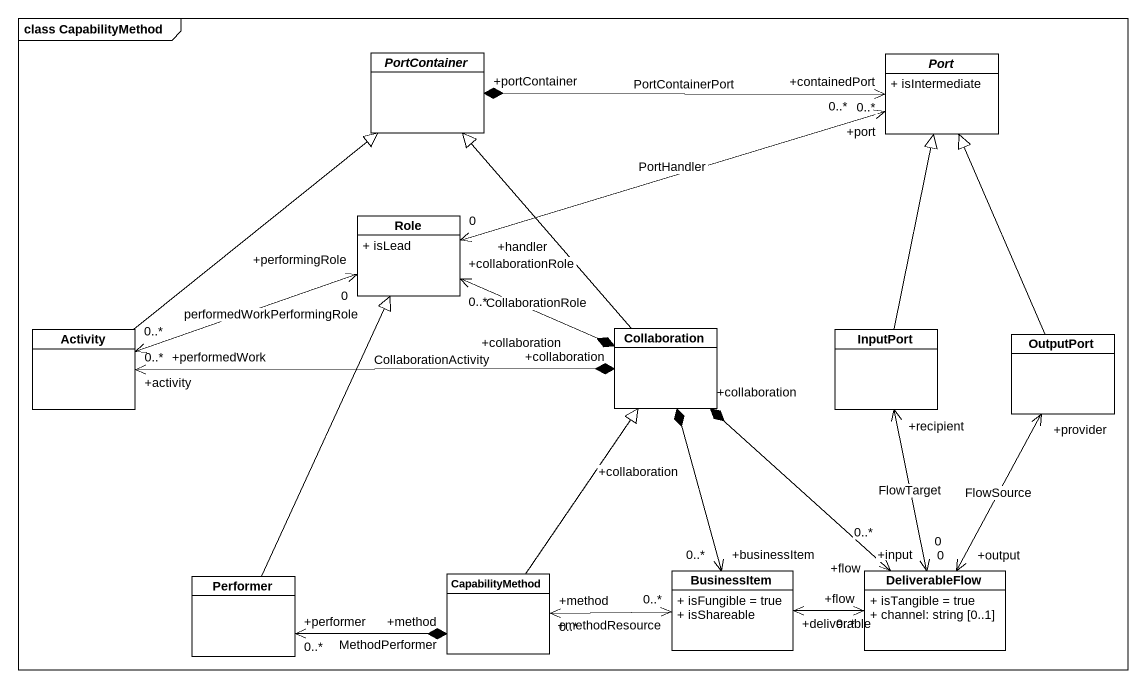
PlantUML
@startuml
mainframe class CapabilityMethod
hide circle
hide empty members
skinparam classAttributeIconSize 0
abstract class PortContainer
abstract class "Port" as Port_ {
  + isIntermediate
}
class Role {
  + isLead
}
class Activity
class Collaboration
class InputPort
class OutputPort
class Performer
class CapabilityMethod
class BusinessItem {
  + isFungible = true
  + isShareable
}
class DeliverableFlow {
  + isTangible = true
  + channel: string [0..1]
}
PortContainer "+portContainer" *-right-> "+containedPort\n0..*" Port_ : PortContainerPort
Role "+handler\n0" <-right-> "+port\n0..*" Port_ : PortHandler
Role "+performingRole\n0" <-left-> "+performedWork\n0..*" Activity : performedWorkPerformingRole
Activity -up-|> PortContainer
Collaboration -up-|> PortContainer
Collaboration "+collaboration" *-left-> "+collaborationRole\n0..*" Role : CollaborationRole
Collaboration "+collaboration" *-left-> "+activity\n0..*" Activity : CollaborationActivity
Collaboration "+collaboration" *--> "+businessItem\n0..*" BusinessItem
Collaboration "+collaboration" *--> "+flow\n0..*" DeliverableFlow
InputPort -up-|> Port_
OutputPort -up-|> Port_
Performer -up-|> Role
CapabilityMethod -up-|> Collaboration
CapabilityMethod "+method" *-left-> "+performer\n0..*" Performer : MethodPerformer
CapabilityMethod "+method\n0..*" <-right-> "+methodResource\n0..*" BusinessItem
DeliverableFlow "+input\n0" <-up-> "+recipient" InputPort : FlowTarget
DeliverableFlow "+output\n0" <-up-> "+provider" OutputPort : FlowSource
DeliverableFlow "+flow\n0..*" <-left-> "+deliverable" BusinessItem
@enduml
